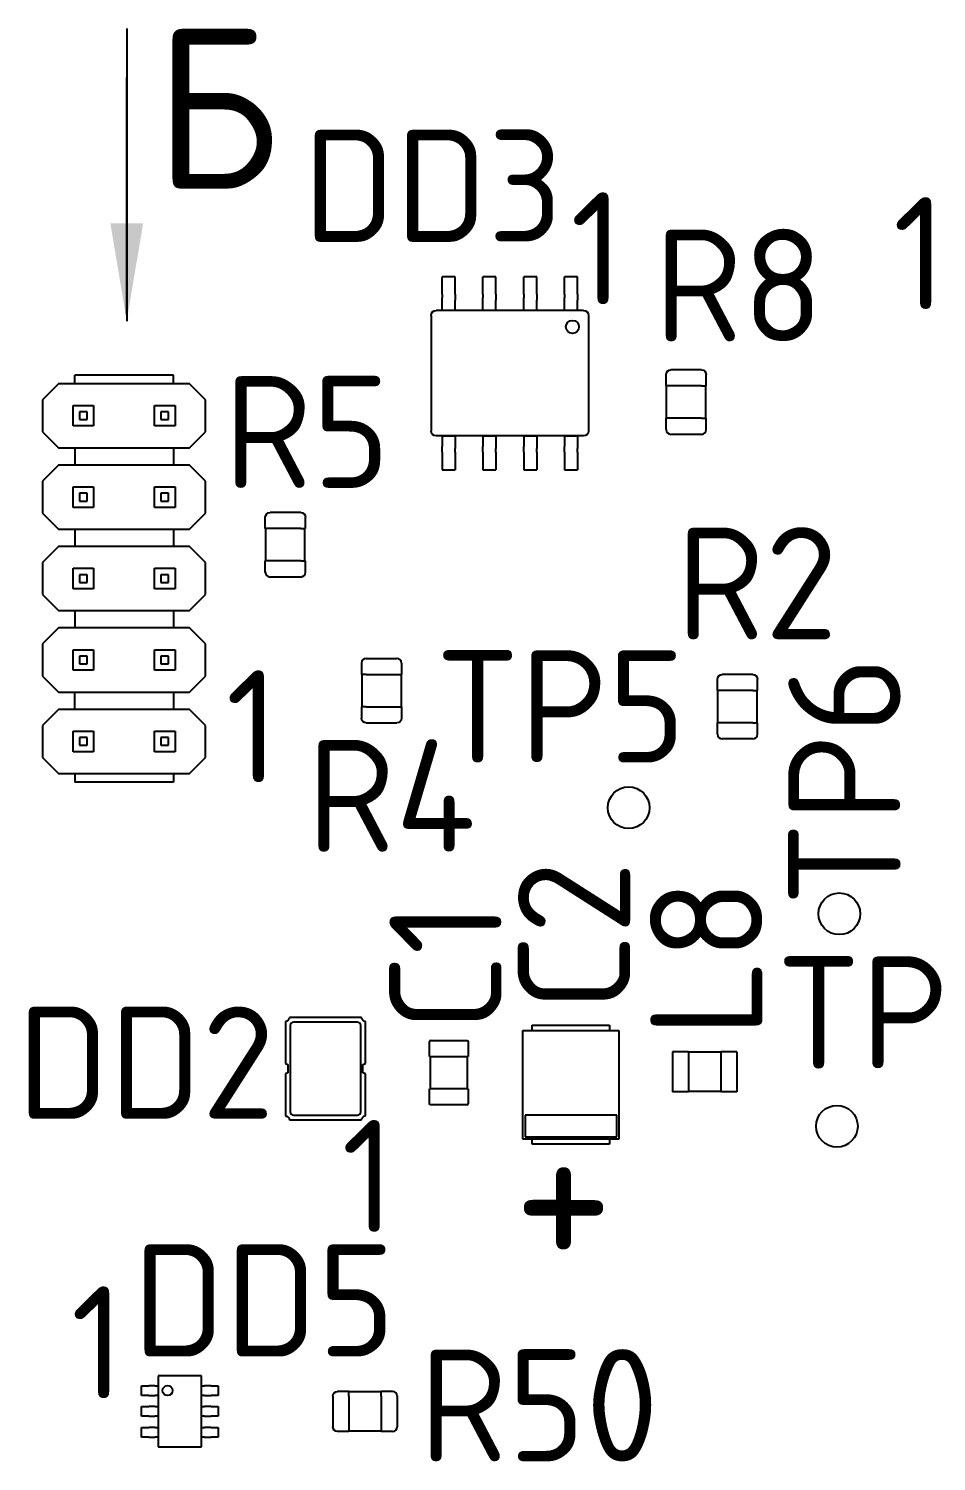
# Model space of a CAD drawing. Extents: x -34 to 51106, y -14166 to 1700.
# Drawn here: x 1472.81 to 1501.11, y 44.21 to 88.9 of the extents above; entities that cross this region are included whole.
import ezdxf

# ---------------------------------------------------------------- set-up
doc = ezdxf.new("R2010")
doc.units = 0
doc.layers.get('0').update_dxf_attribs({"linetype": 'CONTINUOUS'})
doc.layers.add('ВИДЫ', color=30, linetype='CONTINUOUS')
doc.layers.add('ТЕКСТ', color=4, linetype='CONTINUOUS')
doc.styles.add('GOST_TYPE_B', font='GOST_B.TTF', dxfattribs={"height": 3.5})

msp = doc.modelspace()

# ---------------------------------------------------------------- linework, layer by layer
at = {"linetype": 'CONTINUOUS'}
for p, q in [((1485.7046, 80.611), (1485.7046, 81.157)), ((1486.111, 81.157), (1485.7046, 81.157)), ((1486.111, 80.611), (1486.111, 81.157)), ((1486.9746, 80.611), (1486.9746, 81.157)), ((1487.381, 81.157), (1486.9746, 81.157)), ((1487.381, 80.611), (1487.381, 81.157)), ((1488.2446, 80.611), (1488.2446, 81.157)), ((1488.651, 81.157), (1488.2446, 81.157)), ((1488.651, 80.611), (1488.651, 81.157)), ((1489.5146, 80.611), (1489.5146, 81.157)), ((1489.921, 81.157), (1489.5146, 81.157)), ((1489.921, 80.611), (1489.921, 81.157)), ((1485.7046, 80.611), (1485.7046, 80.4948)), ((1485.7046, 80.4269), (1485.7046, 80.4948)), ((1486.111, 80.611), (1486.111, 80.4948)), ((1486.111, 80.4948), (1486.111, 80.4269)), ((1486.9746, 80.611), (1486.9746, 80.4948)), ((1486.9746, 80.4269), (1486.9746, 80.4948)), ((1487.381, 80.611), (1487.381, 80.4948)), ((1487.381, 80.4948), (1487.381, 80.4269)), ((1488.2446, 80.611), (1488.2446, 80.4948)), ((1488.2446, 80.4269), (1488.2446, 80.4948)), ((1488.651, 80.611), (1488.651, 80.4948)), ((1488.651, 80.4948), (1488.651, 80.4269)), ((1489.5146, 80.611), (1489.5146, 80.4948)), ((1489.5146, 80.4269), (1489.5146, 80.4948)), ((1489.921, 80.611), (1489.921, 80.4948)), ((1489.921, 80.4948), (1489.921, 80.4269)), ((1485.5118, 80.1014), (1485.5141, 80.1014)), ((1490.1115, 80.1014), (1485.5141, 80.1014)), ((1485.7046, 80.1017), (1485.7046, 80.4269)), ((1485.7046, 80.1014), (1485.7046, 80.1017)), ((1486.111, 80.1014), (1485.7046, 80.1014)), ((1486.111, 80.1017), (1486.111, 80.4269)), ((1486.111, 80.1014), (1486.111, 80.1017)), ((1486.9746, 80.1017), (1486.9746, 80.4269)), ((1486.9746, 80.1014), (1486.9746, 80.1017)), ((1487.381, 80.1014), (1486.9746, 80.1014)), ((1487.381, 80.1017), (1487.381, 80.4269)), ((1487.381, 80.1014), (1487.381, 80.1017)), ((1488.2446, 80.1017), (1488.2446, 80.4269)), ((1488.2446, 80.1014), (1488.2446, 80.1017)), ((1488.651, 80.1014), (1488.2446, 80.1014)), ((1488.651, 80.1017), (1488.651, 80.4269)), ((1488.651, 80.1014), (1488.651, 80.1017)), ((1489.5146, 80.1017), (1489.5146, 80.4269)), ((1489.5146, 80.1014), (1489.5146, 80.1017)), ((1489.921, 80.1014), (1489.5146, 80.1014)), ((1489.921, 80.1017), (1489.921, 80.4269)), ((1489.921, 80.1014), (1489.921, 80.1017)), ((1490.1115, 80.1014), (1490.1139, 80.1014)), ((1485.3617, 79.949), (1485.3618, 79.9513)), ((1485.3617, 79.949), (1485.3617, 76.3422)), ((1490.2639, 79.9513), (1490.2639, 79.949)), ((1490.2639, 79.949), (1490.2639, 76.3422)), ((1493.7908, 78.2506), (1492.8348, 78.2506)), ((1473.7428, 77.8215), (1473.2428, 77.3215)), ((1477.8228, 77.8215), (1473.7428, 77.8215)), ((1477.3228, 78.0915), (1474.2428, 78.0915)), ((1474.2428, 77.8215), (1474.2428, 78.0915)), ((1477.3228, 77.8215), (1477.3228, 78.0915)), ((1478.3228, 77.3215), (1477.8228, 77.8215)), ((1492.6878, 77.7506), (1492.6878, 78.1036)), ((1493.9378, 77.7506), (1493.9378, 78.1036)), ((1473.2428, 77.3215), (1473.2428, 76.3215)), ((1478.3228, 76.3215), (1478.3228, 77.3215)), ((1492.8348, 77.7506), (1492.6878, 77.7506)), ((1492.7003, 76.7406), (1492.7003, 77.7506)), ((1493.7908, 77.7506), (1492.8348, 77.7506)), ((1493.7908, 77.7506), (1493.9378, 77.7506)), ((1493.9253, 76.7406), (1493.9253, 77.7506)), ((1474.1928, 77.1415), (1474.8328, 77.1415)), ((1474.1928, 76.5015), (1474.1928, 77.1415)), ((1474.6328, 76.9415), (1474.3928, 76.9415)), ((1474.3928, 76.9415), (1474.3928, 76.7015)), ((1474.6328, 76.7015), (1474.6328, 76.9415)), ((1474.8328, 77.1415), (1474.8328, 76.5015)), ((1476.7328, 77.1415), (1477.3728, 77.1415)), ((1476.7328, 76.5015), (1476.7328, 77.1415)), ((1477.1728, 76.9415), (1476.9328, 76.9415)), ((1476.9328, 76.9415), (1476.9328, 76.7015)), ((1477.1728, 76.7015), (1477.1728, 76.9415)), ((1477.3728, 77.1415), (1477.3728, 76.5015)), ((1474.8328, 76.5015), (1474.1928, 76.5015)), ((1474.3928, 76.7015), (1474.6328, 76.7015)), ((1477.3728, 76.5015), (1476.7328, 76.5015)), ((1476.9328, 76.7015), (1477.1728, 76.7015)), ((1492.6878, 76.3876), (1492.6878, 76.7406)), ((1492.8348, 76.7406), (1492.6878, 76.7406)), ((1493.7908, 76.7406), (1492.8348, 76.7406)), ((1493.7908, 76.7406), (1493.9378, 76.7406)), ((1493.9378, 76.3876), (1493.9378, 76.7406)), ((1473.2428, 76.3215), (1473.7428, 75.8215)), ((1477.8228, 75.8215), (1478.3228, 76.3215)), ((1485.3618, 76.3399), (1485.3617, 76.3422)), ((1485.5141, 76.1898), (1485.5118, 76.1898)), ((1490.1115, 76.1898), (1485.5141, 76.1898)), ((1485.7046, 76.1898), (1485.7046, 76.1895)), ((1485.7046, 76.1898), (1486.111, 76.1898)), ((1485.7046, 76.1895), (1485.7046, 75.8643)), ((1486.111, 76.1898), (1486.111, 76.1895)), ((1486.111, 76.1895), (1486.111, 75.8643)), ((1486.9746, 76.1898), (1486.9746, 76.1895)), ((1486.9746, 76.1898), (1487.381, 76.1898)), ((1486.9746, 76.1895), (1486.9746, 75.8643)), ((1487.381, 76.1898), (1487.381, 76.1895)), ((1487.381, 76.1895), (1487.381, 75.8643)), ((1488.2446, 76.1898), (1488.2446, 76.1895)), ((1488.2446, 76.1898), (1488.651, 76.1898)), ((1488.2446, 76.1895), (1488.2446, 75.8643)), ((1488.651, 76.1898), (1488.651, 76.1895)), ((1488.651, 76.1895), (1488.651, 75.8643)), ((1489.5146, 76.1898), (1489.5146, 76.1895)), ((1489.5146, 76.1898), (1489.921, 76.1898)), ((1489.5146, 76.1895), (1489.5146, 75.8643)), ((1489.921, 76.1898), (1489.921, 76.1895)), ((1489.921, 76.1895), (1489.921, 75.8643)), ((1490.1139, 76.1898), (1490.1115, 76.1898)), ((1490.2639, 76.3422), (1490.2639, 76.3399)), ((1493.7908, 76.2406), (1492.8348, 76.2406)), ((1473.7428, 75.8215), (1477.8228, 75.8215)), ((1474.2428, 75.8215), (1474.2428, 75.2815)), ((1477.3228, 75.8215), (1477.3228, 75.2815)), ((1485.7046, 75.7964), (1485.7046, 75.8643)), ((1485.7046, 75.6802), (1485.7046, 75.7964)), ((1485.7046, 75.6802), (1485.7046, 75.1342)), ((1486.111, 75.8643), (1486.111, 75.7964)), ((1486.111, 75.6802), (1486.111, 75.7964)), ((1486.111, 75.6802), (1486.111, 75.1342)), ((1486.9746, 75.7964), (1486.9746, 75.8643)), ((1486.9746, 75.6802), (1486.9746, 75.7964)), ((1486.9746, 75.6802), (1486.9746, 75.1342)), ((1487.381, 75.8643), (1487.381, 75.7964)), ((1487.381, 75.6802), (1487.381, 75.7964)), ((1487.381, 75.6802), (1487.381, 75.1342)), ((1488.2446, 75.7964), (1488.2446, 75.8643)), ((1488.2446, 75.6802), (1488.2446, 75.7964)), ((1488.2446, 75.6802), (1488.2446, 75.1342)), ((1488.651, 75.8643), (1488.651, 75.7964)), ((1488.651, 75.6802), (1488.651, 75.7964)), ((1488.651, 75.6802), (1488.651, 75.1342)), ((1489.5146, 75.7964), (1489.5146, 75.8643)), ((1489.5146, 75.6802), (1489.5146, 75.7964)), ((1489.5146, 75.6802), (1489.5146, 75.1342)), ((1489.921, 75.8643), (1489.921, 75.7964)), ((1489.921, 75.6802), (1489.921, 75.7964)), ((1489.921, 75.6802), (1489.921, 75.1342)), ((1473.7428, 75.2815), (1473.2428, 74.7815)), ((1477.8228, 75.2815), (1473.7428, 75.2815)), ((1478.3228, 74.7815), (1477.8228, 75.2815)), ((1485.7046, 75.1342), (1486.111, 75.1342)), ((1486.9746, 75.1342), (1487.381, 75.1342)), ((1488.2446, 75.1342), (1488.651, 75.1342)), ((1489.5146, 75.1342), (1489.921, 75.1342)), ((1473.2428, 74.7815), (1473.2428, 73.7815)), ((1478.3228, 73.7815), (1478.3228, 74.7815)), ((1474.1928, 74.6015), (1474.8328, 74.6015)), ((1474.1928, 73.9615), (1474.1928, 74.6015)), ((1474.6328, 74.4015), (1474.3928, 74.4015)), ((1474.3928, 74.4015), (1474.3928, 74.1615)), ((1474.6328, 74.1615), (1474.6328, 74.4015)), ((1474.8328, 74.6015), (1474.8328, 73.9615)), ((1476.7328, 74.6015), (1477.3728, 74.6015)), ((1476.7328, 73.9615), (1476.7328, 74.6015)), ((1477.1728, 74.4015), (1476.9328, 74.4015)), ((1476.9328, 74.4015), (1476.9328, 74.1615)), ((1477.1728, 74.1615), (1477.1728, 74.4015)), ((1477.3728, 74.6015), (1477.3728, 73.9615)), ((1473.2428, 73.7815), (1473.7428, 73.2815)), ((1474.8328, 73.9615), (1474.1928, 73.9615)), ((1474.3928, 74.1615), (1474.6328, 74.1615)), ((1477.3728, 73.9615), (1476.7328, 73.9615)), ((1476.9328, 74.1615), (1477.1728, 74.1615)), ((1477.8228, 73.2815), (1478.3228, 73.7815)), ((1481.2908, 73.8006), (1480.3348, 73.8006)), ((1480.1878, 73.3006), (1480.1878, 73.6536)), ((1480.3348, 73.3006), (1480.1878, 73.3006)), ((1480.2003, 72.2906), (1480.2003, 73.3006)), ((1481.2908, 73.3006), (1480.3348, 73.3006)), ((1481.2908, 73.3006), (1481.4378, 73.3006)), ((1481.4253, 72.2906), (1481.4253, 73.3006)), ((1481.4378, 73.3006), (1481.4378, 73.6536)), ((1473.7428, 73.2815), (1477.8228, 73.2815)), ((1474.2428, 73.2815), (1474.2428, 72.7415)), ((1477.3228, 73.2815), (1477.3228, 72.7415)), ((1473.7428, 72.7415), (1473.2428, 72.2415)), ((1477.8228, 72.7415), (1473.7428, 72.7415)), ((1478.3228, 72.2415), (1477.8228, 72.7415)), ((1473.2428, 72.2415), (1473.2428, 71.2415)), ((1474.1928, 72.0615), (1474.8328, 72.0615)), ((1474.1928, 71.4215), (1474.1928, 72.0615)), ((1474.8328, 72.0615), (1474.8328, 71.4215)), ((1476.7328, 72.0615), (1477.3728, 72.0615)), ((1476.7328, 71.4215), (1476.7328, 72.0615)), ((1477.3728, 72.0615), (1477.3728, 71.4215)), ((1478.3228, 71.2415), (1478.3228, 72.2415)), ((1480.1878, 71.9376), (1480.1878, 72.2906)), ((1480.3348, 72.2906), (1480.1878, 72.2906)), ((1481.2908, 72.2906), (1480.3348, 72.2906)), ((1481.2908, 72.2906), (1481.4378, 72.2906)), ((1481.4378, 71.9376), (1481.4378, 72.2906)), ((1474.6328, 71.8615), (1474.3928, 71.8615)), ((1474.3928, 71.8615), (1474.3928, 71.6215)), ((1474.3928, 71.6215), (1474.6328, 71.6215)), ((1474.6328, 71.6215), (1474.6328, 71.8615)), ((1477.1728, 71.8615), (1476.9328, 71.8615)), ((1476.9328, 71.8615), (1476.9328, 71.6215)), ((1476.9328, 71.6215), (1477.1728, 71.6215)), ((1477.1728, 71.6215), (1477.1728, 71.8615)), ((1481.2908, 71.7906), (1480.3348, 71.7906)), ((1473.2428, 71.2415), (1473.7428, 70.7415)), ((1474.8328, 71.4215), (1474.1928, 71.4215)), ((1477.3728, 71.4215), (1476.7328, 71.4215)), ((1477.8228, 70.7415), (1478.3228, 71.2415)), ((1473.7428, 70.7415), (1477.8228, 70.7415)), ((1474.2428, 70.7415), (1474.2428, 70.2015)), ((1477.3228, 70.7415), (1477.3228, 70.2015)), ((1473.7428, 70.2015), (1473.2428, 69.7015)), ((1477.8228, 70.2015), (1473.7428, 70.2015)), ((1478.3228, 69.7015), (1477.8228, 70.2015)), ((1473.2428, 69.7015), (1473.2428, 68.7015)), ((1474.1928, 69.5215), (1474.8328, 69.5215)), ((1474.1928, 68.8815), (1474.1928, 69.5215)), ((1474.6328, 69.3215), (1474.3928, 69.3215)), ((1474.3928, 69.3215), (1474.3928, 69.0815)), ((1474.6328, 69.0815), (1474.6328, 69.3215)), ((1474.8328, 69.5215), (1474.8328, 68.8815)), ((1476.7328, 69.5215), (1477.3728, 69.5215)), ((1476.7328, 68.8815), (1476.7328, 69.5215)), ((1477.1728, 69.3215), (1476.9328, 69.3215)), ((1476.9328, 69.3215), (1476.9328, 69.0815)), ((1477.1728, 69.0815), (1477.1728, 69.3215)), ((1477.3728, 69.5215), (1477.3728, 68.8815)), ((1478.3228, 68.7015), (1478.3228, 69.7015)), ((1474.8328, 68.8815), (1474.1928, 68.8815)), ((1474.3928, 69.0815), (1474.6328, 69.0815)), ((1477.3728, 68.8815), (1476.7328, 68.8815)), ((1476.9328, 69.0815), (1477.1728, 69.0815)), ((1483.1878, 69.1036), (1483.1878, 68.7506)), ((1483.3348, 69.2506), (1484.2908, 69.2506)), ((1484.4378, 69.1036), (1484.4378, 68.7506)), ((1473.2428, 68.7015), (1473.7428, 68.2015)), ((1477.8228, 68.2015), (1478.3228, 68.7015)), ((1483.3348, 68.7506), (1483.1878, 68.7506)), ((1483.2003, 68.7506), (1483.2003, 67.7406)), ((1483.3348, 68.7506), (1484.2908, 68.7506)), ((1484.2908, 68.7506), (1484.4378, 68.7506)), ((1484.4253, 68.7506), (1484.4253, 67.7406)), ((1494.2878, 68.2506), (1494.2878, 68.6036)), ((1495.3908, 68.7506), (1494.4348, 68.7506)), ((1495.5378, 68.2506), (1495.5378, 68.6036)), ((1473.7428, 68.2015), (1477.8228, 68.2015)), ((1474.2428, 67.6615), (1474.2428, 68.2015)), ((1477.3228, 68.2015), (1477.3228, 67.6615)), ((1494.4348, 68.2506), (1494.2878, 68.2506)), ((1494.3003, 67.2406), (1494.3003, 68.2506)), ((1495.3908, 68.2506), (1494.4348, 68.2506)), ((1495.3908, 68.2506), (1495.5378, 68.2506)), ((1495.5253, 67.2406), (1495.5253, 68.2506)), ((1473.7428, 67.6615), (1473.2428, 67.1615)), ((1477.8228, 67.6615), (1473.7428, 67.6615)), ((1478.3228, 67.1615), (1477.8228, 67.6615)), ((1483.1878, 67.7406), (1483.1878, 67.3876)), ((1483.3348, 67.7406), (1483.1878, 67.7406)), ((1483.3348, 67.7406), (1484.2908, 67.7406)), ((1484.2908, 67.7406), (1484.4378, 67.7406)), ((1484.4378, 67.7406), (1484.4378, 67.3876)), ((1473.2428, 67.1615), (1473.2428, 66.1615)), ((1478.3228, 66.1615), (1478.3228, 67.1615)), ((1483.3348, 67.2406), (1484.2908, 67.2406)), ((1494.2878, 66.8876), (1494.2878, 67.2406)), ((1494.4348, 67.2406), (1494.2878, 67.2406)), ((1495.3908, 67.2406), (1494.4348, 67.2406)), ((1495.3908, 67.2406), (1495.5378, 67.2406)), ((1495.5378, 66.8876), (1495.5378, 67.2406)), ((1474.1928, 66.9815), (1474.8328, 66.9815)), ((1474.1928, 66.3415), (1474.1928, 66.9815)), ((1474.6328, 66.7815), (1474.3928, 66.7815)), ((1474.3928, 66.7815), (1474.3928, 66.5415)), ((1474.6328, 66.5415), (1474.6328, 66.7815)), ((1474.8328, 66.9815), (1474.8328, 66.3415)), ((1476.7328, 66.9815), (1477.3728, 66.9815)), ((1476.7328, 66.3415), (1476.7328, 66.9815)), ((1477.1728, 66.7815), (1476.9328, 66.7815)), ((1476.9328, 66.7815), (1476.9328, 66.5415)), ((1477.1728, 66.5415), (1477.1728, 66.7815)), ((1477.3728, 66.9815), (1477.3728, 66.3415)), ((1495.3908, 66.7406), (1494.4348, 66.7406)), ((1473.2428, 66.1615), (1473.7428, 65.6615)), ((1474.8328, 66.3415), (1474.1928, 66.3415)), ((1474.3928, 66.5415), (1474.6328, 66.5415)), ((1477.3728, 66.3415), (1476.7328, 66.3415)), ((1476.9328, 66.5415), (1477.1728, 66.5415)), ((1477.8228, 65.6615), (1478.3228, 66.1615)), ((1473.7428, 65.6615), (1477.8228, 65.6615)), ((1474.2428, 65.6615), (1474.2428, 65.3915)), ((1477.3228, 65.3915), (1474.2428, 65.3915)), ((1477.3228, 65.6615), (1477.3228, 65.3915)), ((1480.8128, 57.9306), (1480.8128, 56.6156)), ((1483.1878, 58.0556), (1480.9378, 58.0556)), ((1480.9628, 57.8056), (1480.9628, 55.1056)), ((1483.0628, 57.9056), (1481.0628, 57.9056)), ((1483.1628, 55.1056), (1483.1628, 57.8056)), ((1483.3128, 56.6156), (1483.3128, 57.9306)), ((1488.2188, 57.6506), (1491.2168, 57.6506)), ((1488.2188, 54.2606), (1488.2188, 57.6506)), ((1488.5118, 57.6506), (1488.5118, 57.8096)), ((1488.5118, 57.8096), (1490.9238, 57.8096)), ((1490.9238, 57.8096), (1490.9238, 57.6506)), ((1491.2168, 57.6506), (1491.2168, 54.2606)), ((1485.3114, 56.8296), (1485.3114, 57.2996)), ((1485.3414, 57.3296), (1486.4814, 57.3296)), ((1486.5114, 57.2996), (1486.5114, 56.8296)), ((1485.3114, 56.8296), (1485.3414, 56.8296)), ((1485.3414, 55.8296), (1485.3414, 56.8296)), ((1485.3414, 56.8296), (1486.4814, 56.8296)), ((1486.4814, 56.8296), (1486.4814, 55.8296)), ((1486.4814, 56.8296), (1486.5114, 56.8296)), ((1492.8886, 56.9835), (1492.8886, 55.7335)), ((1493.3886, 56.9835), (1492.8886, 56.9835)), ((1493.3886, 56.9835), (1493.3886, 55.7335)), ((1494.3886, 56.971), (1493.3886, 56.971)), ((1494.3886, 56.9835), (1494.3886, 55.7335)), ((1494.8886, 56.9835), (1494.3886, 56.9835)), ((1494.8886, 56.9835), (1494.8886, 55.7335)), ((1480.8128, 56.6156), (1480.8928, 56.585)), ((1480.8928, 56.3262), (1480.8128, 56.2956)), ((1480.8928, 56.585), (1480.8928, 56.3262)), ((1483.2328, 56.585), (1483.3128, 56.6156)), ((1483.2328, 56.3262), (1483.2328, 56.585)), ((1483.3128, 56.2956), (1483.2328, 56.3262)), ((1480.8128, 56.2956), (1480.8128, 54.9806)), ((1483.3128, 54.9806), (1483.3128, 56.2956)), ((1485.3114, 55.3596), (1485.3114, 55.8296)), ((1485.3414, 55.8296), (1485.3114, 55.8296)), ((1486.4814, 55.8296), (1485.3414, 55.8296)), ((1486.5114, 55.8296), (1486.4814, 55.8296)), ((1486.5114, 55.8296), (1486.5114, 55.3596)), ((1493.3886, 55.7335), (1492.8886, 55.7335)), ((1494.3886, 55.746), (1493.3886, 55.746)), ((1494.8886, 55.7335), (1494.3886, 55.7335)), ((1481.0628, 55.0056), (1483.0628, 55.0056)), ((1486.4814, 55.3296), (1485.3414, 55.3296)), ((1491.1488, 55.0066), (1488.2868, 55.0066)), ((1488.2868, 55.0066), (1488.2868, 54.3276)), ((1491.1488, 54.3276), (1491.1488, 55.0066)), ((1480.9378, 54.8556), (1483.1878, 54.8556)), ((1491.2168, 54.2606), (1488.2188, 54.2606)), ((1488.2868, 54.3276), (1491.1488, 54.3276)), ((1488.5118, 54.1016), (1488.5118, 54.2606)), ((1490.9238, 54.1016), (1488.5118, 54.1016)), ((1490.9238, 54.2606), (1490.9238, 54.1016)), ((1476.3298, 46.2623), (1476.3298, 46.5663)), ((1476.3298, 46.5663), (1476.4278, 46.5663)), ((1476.4278, 46.5663), (1476.5288, 46.5663)), ((1476.5288, 46.5663), (1476.5504, 46.5663)), ((1476.7528, 46.5663), (1476.5504, 46.5663)), ((1476.7528, 46.5663), (1476.8508, 46.5663)), ((1478.1968, 46.8693), (1476.8508, 46.8693)), ((1476.8508, 46.8693), (1476.8508, 44.6593)), ((1478.1968, 44.6593), (1478.1968, 46.8693)), ((1478.1968, 46.5663), (1478.2948, 46.5663)), ((1478.4972, 46.5663), (1478.2948, 46.5663)), ((1478.4972, 46.5663), (1478.5188, 46.5663)), ((1478.5188, 46.5663), (1478.6198, 46.5663)), ((1478.6198, 46.5663), (1478.7178, 46.5663)), ((1478.7178, 46.5663), (1478.7178, 46.2623)), ((1476.4278, 46.2623), (1476.3298, 46.2623)), ((1476.5288, 46.2623), (1476.4278, 46.2623)), ((1476.5504, 46.2623), (1476.5288, 46.2623)), ((1476.5504, 46.2623), (1476.7528, 46.2623)), ((1476.8508, 46.2623), (1476.7528, 46.2623)), ((1478.2948, 46.2623), (1478.1968, 46.2623)), ((1478.2948, 46.2623), (1478.4972, 46.2623)), ((1478.5188, 46.2623), (1478.4972, 46.2623)), ((1478.6198, 46.2623), (1478.5188, 46.2623)), ((1478.7178, 46.2623), (1478.6198, 46.2623)), ((1482.2938, 46.2423), (1482.2938, 45.2863)), ((1482.7938, 46.3893), (1482.4408, 46.3893)), ((1482.7938, 46.2423), (1482.7938, 46.3893)), ((1483.8038, 46.3768), (1482.7938, 46.3768)), ((1482.7938, 46.2423), (1482.7938, 45.2863)), ((1484.1568, 46.3893), (1483.8038, 46.3893)), ((1483.8038, 46.2423), (1483.8038, 46.3893)), ((1483.8038, 46.2423), (1483.8038, 45.2863)), ((1484.3038, 46.2423), (1484.3038, 45.2863)), ((1476.3298, 45.6123), (1476.3298, 45.9163)), ((1476.3298, 45.9163), (1476.4278, 45.9163)), ((1476.4278, 45.6123), (1476.3298, 45.6123)), ((1476.4278, 45.9163), (1476.5288, 45.9163)), ((1476.5288, 45.6123), (1476.4278, 45.6123)), ((1476.5288, 45.9163), (1476.5504, 45.9163)), ((1476.5504, 45.6123), (1476.5288, 45.6123)), ((1476.7528, 45.9163), (1476.5504, 45.9163)), ((1476.5504, 45.6123), (1476.7528, 45.6123)), ((1476.7528, 45.9163), (1476.8508, 45.9163)), ((1476.8508, 45.6123), (1476.7528, 45.6123)), ((1478.1968, 45.9163), (1478.2948, 45.9163)), ((1478.2948, 45.6123), (1478.1968, 45.6123)), ((1478.4972, 45.9163), (1478.2948, 45.9163)), ((1478.2948, 45.6123), (1478.4972, 45.6123)), ((1478.4972, 45.9163), (1478.5188, 45.9163)), ((1478.5188, 45.6123), (1478.4972, 45.6123)), ((1478.5188, 45.9163), (1478.6198, 45.9163)), ((1478.6198, 45.6123), (1478.5188, 45.6123)), ((1478.6198, 45.9163), (1478.7178, 45.9163)), ((1478.7178, 45.6123), (1478.6198, 45.6123)), ((1478.7178, 45.9163), (1478.7178, 45.6123)), ((1476.3298, 44.9623), (1476.3298, 45.2663)), ((1476.3298, 45.2663), (1476.4278, 45.2663)), ((1476.4278, 45.2663), (1476.5288, 45.2663)), ((1476.5288, 45.2663), (1476.5504, 45.2663)), ((1476.7528, 45.2663), (1476.5504, 45.2663)), ((1476.7528, 45.2663), (1476.8508, 45.2663)), ((1478.1968, 45.2663), (1478.2948, 45.2663)), ((1478.4972, 45.2663), (1478.2948, 45.2663)), ((1478.4972, 45.2663), (1478.5188, 45.2663)), ((1478.5188, 45.2663), (1478.6198, 45.2663)), ((1478.6198, 45.2663), (1478.7178, 45.2663)), ((1478.7178, 45.2663), (1478.7178, 44.9623)), ((1482.7938, 45.1393), (1482.4408, 45.1393)), ((1482.7938, 45.2863), (1482.7938, 45.1393)), ((1483.8038, 45.1518), (1482.7938, 45.1518)), ((1483.8038, 45.2863), (1483.8038, 45.1393)), ((1484.1568, 45.1393), (1483.8038, 45.1393)), ((1476.4278, 44.9623), (1476.3298, 44.9623)), ((1476.5288, 44.9623), (1476.4278, 44.9623)), ((1476.5504, 44.9623), (1476.5288, 44.9623)), ((1476.5504, 44.9623), (1476.7528, 44.9623)), ((1476.8508, 44.9623), (1476.7528, 44.9623)), ((1478.2948, 44.9623), (1478.1968, 44.9623)), ((1478.2948, 44.9623), (1478.4972, 44.9623)), ((1478.5188, 44.9623), (1478.4972, 44.9623)), ((1478.6198, 44.9623), (1478.5188, 44.9623)), ((1478.7178, 44.9623), (1478.6198, 44.9623)), ((1476.8508, 44.6593), (1478.1968, 44.6593))]:
    msp.add_line(p, q, dxfattribs=at)
for centre, radius in [((1489.7665, 79.5922), 0.2034), ((1491.5178, 64.5956), 0.65), ((1498.0878, 61.2856), 0.65), ((1498.0128, 54.6588), 0.65), ((1477.1408, 46.4143), 0.1563)]:
    msp.add_circle(centre, radius, dxfattribs=at)
at = {"linetype": 'CONTINUOUS', "extrusion": (0, 0, -1)}
for centre, radius, start, end in [((-1492.8348, 78.1036), 0.147, 0, 90), ((-1493.7908, 78.1036), 0.147, 90, 180), ((-1480.3348, 73.6536), 0.147, 0, 90), ((-1481.2908, 73.6536), 0.147, 90, 180), ((-1494.4348, 68.6036), 0.147, 0, 90), ((-1495.3908, 68.6036), 0.147, 90, 180), ((-1483.3348, 67.3876), 0.147, 270, 360), ((-1484.2908, 67.3876), 0.147, 180, 270), ((-1480.8128, 58.0556), 0.125, 179.99999, 269.99999), ((-1483.3128, 58.0556), 0.125, 269.99999, 359.99999), ((-1486.4814, 57.2996), 0.03, 90, 180), ((-1480.8128, 54.8556), 0.125, 89.99999, 179.99999), ((-1483.3128, 54.8556), 0.125, 0, 89.99999), ((-1485.3414, 55.3596), 0.03, 270, 360), ((-1482.4408, 46.2423), 0.147, 0, 89.99999), ((-1482.4408, 45.2863), 0.147, 269.99999, 359.99999)]:
    msp.add_arc(centre, radius, start, end, dxfattribs=at)
at = {"linetype": 'CONTINUOUS'}
for centre, radius, start, end in [((1492.8348, 76.3876), 0.147, 180, 270), ((1493.7908, 76.3876), 0.147, 270, 0), ((1480.3348, 71.9376), 0.147, 180, 270), ((1481.2908, 71.9376), 0.147, 270, 0), ((1483.3348, 69.1036), 0.147, 90, 180), ((1484.2908, 69.1036), 0.147, 0, 90), ((1494.4348, 66.8876), 0.147, 180, 270), ((1495.3908, 66.8876), 0.147, 270, 0), ((1481.0628, 57.8056), 0.1, 90.00001, 180.00001), ((1483.0628, 57.8056), 0.1, 0.00001, 90.00001), ((1485.3414, 57.2996), 0.03, 90, 180), ((1481.0628, 55.1056), 0.1, 180.00001, 270.00001), ((1483.0628, 55.1056), 0.1, 270.00001, 0.00001), ((1486.4814, 55.3596), 0.03, 270, 0), ((1484.1568, 46.2423), 0.147, 0.00001, 90.00001), ((1484.1568, 45.2863), 0.147, 270.00001, 0.00001)]:
    msp.add_arc(centre, radius, start, end, dxfattribs=at)
at = {"linetype": 'CONTINUOUS', "extrusion": (0, 0, -1)}
for centre, major_axis, start_param, end_param in [((1485.5165, 79.9467), (0.1111, -0.1111), 2.3712411, 3.9119442), ((1490.1092, 79.9467), (-0.1111, -0.1111), 2.3712411, 3.9119442), ((1485.5165, 76.3445), (-0.1111, -0.1111), 5.5128337, 7.0535369), ((1490.1092, 76.3445), (0.1111, -0.1111), 5.5128337, 7.0535369)]:
    msp.add_ellipse(centre, major_axis=major_axis, ratio=0.9703226, start_param=start_param, end_param=end_param, dxfattribs=at)
at = {"layer": 'ВИДЫ', "linetype": 'CONTINUOUS'}
for p, q in [((1475.8665, 88.8951), (1475.8665, 79.7732)), ((1475.8665, 79.9911), (1475.8665, 87.3732))]:
    msp.add_line(p, q, dxfattribs=at)
msp.add_solid([(1475.8665, 79.7732), (1475.357, 82.8179), (1476.376, 82.8179)], dxfattribs=at)

# ---------------------------------------------------------------- texts
at = {"layer": 'ВИДЫ', "linetype": 'CONTINUOUS', "style": 'GOST_TYPE_B'}
msp.add_text('Б', height=5, dxfattribs=at).set_placement((1476.7339, 83.9078))
at = {"layer": 'ТЕКСТ', "style": 'GOST_TYPE_B'}
for s, p in [('DD3', (1481.3688, 82.2447)), ('1', (1489.6979, 80.2904)), ('1', (1499.7587, 80.1385)), ('R8', (1492.3162, 79.1405)), ('R5', (1478.8944, 74.5708)), ('R2', (1493.0043, 69.8447)), ('TP5', (1485.493, 66.0062)), ('1', (1478.9528, 65.3815)), ('R4', (1481.4846, 63.2213)), ('TP4', (1496.1282, 56.4585)), ('DD2', (1472.4495, 54.893)), ('1', (1482.5628, 51.3556)), ('DD5', (1476.061, 47.4795)), ('R50', (1484.9846, 44.2065))]:
    msp.add_text(s, height=3.5, dxfattribs=at).set_placement(p)
for s, height, rotation, p in [('TP6', 3.5, 90, (1499.9979, 61.5223)), ('C2', 3.5, 90, (1491.569, 58.251)), ('L8', 3.5, 90, (1495.6913, 57.4433)), ('C1', 3.5, 90, (1487.5588, 57.6114)), ('+', 5, 90, (1491.4619, 50.475)), ('1', 3.5, 360, (1474.1248, 46.1653))]:
    msp.add_text(s, height=height, rotation=rotation, dxfattribs=at).set_placement(p)

doc.saveas('drawing.dxf')
